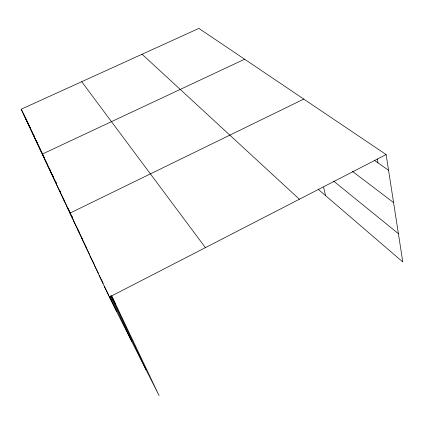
<?xml version="1.0" encoding="UTF-8"?>
<svg xmlns="http://www.w3.org/2000/svg" width="424" height="424" viewBox="0 0 424 424"><rect width="100%" height="100%" fill="white"/><g stroke="black" fill="none" stroke-linecap="round" stroke-linejoin="round"><path stroke-width="0.64" d="M111.671 295.835L159.079 395.587L109.35 297.102L386.126 154.569L402.8 261.974L318.334 189.411M303.785 99.084L69.955 213.129L73.983 221.164M244.627 59.228L42.262 154.108L47.393 164.374M109.35 297.102L21.2 109.212L198.898 28.413L386.126 154.569M374.763 160.606L388.564 170.289M352.455 171.391L393.578 202.566M333.593 181.08L398.406 233.672M142.088 54.245L299.381 199.243M81.7 81.705L205.396 247.643M99.221 275.51L103.239 283.481M104.172 286.057L108.814 295.263M109.392 296.413L111.422 300.436M73.638 220.983L79.171 232.008M77.47 229.151L82.484 239.125M81.461 237.663L86.321 247.325M85.622 246.524L89.665 254.57M89.962 255.773L94.345 264.481M94.488 265.424L98.628 273.639M44.928 159.784L50.111 170.162M47.679 165.657L53.217 176.728M50.53 171.731L54.065 178.801M54.659 179.977L56.721 184.101L55.926 182.405M53.482 178.022L56.609 184.27M56.54 184.535L59.991 191.431M59.71 191.293L64.655 201.167M62.996 198.299L66.822 205.932M67.411 207.108L70.278 212.928M66.409 205.571L72.674 218.063L71.619 215.779M111.692 296.318L115.667 304.241M21.2 109.212L30.645 128.647M23.262 113.606L27.873 122.854M25.382 118.126L30.629 128.647M27.571 122.79L32.871 133.422M29.828 127.603L34.636 137.244M32.155 132.569L37.593 143.455M34.561 137.689L40.057 148.697M37.042 142.983L40.556 150.011M41.139 151.183L42.601 154.113M39.612 148.453L44.345 157.929M110.897 295.597L146.057 369.797M110.309 296.058L131.679 341.32M33.427 134.562L34.196 136.205M36.814 141.77L37.614 143.466M41.112 150.902L41.875 152.529M42.893 154.696L43.948 156.938M49.613 168.985L50.159 170.146M52.518 175.165L53.286 176.803M59.742 190.524L60.521 192.189M109.747 296.874L116.685 311.624M323.623 187.154L325.526 195.591M377.334 158.979L377.969 162.858"/></g></svg>
